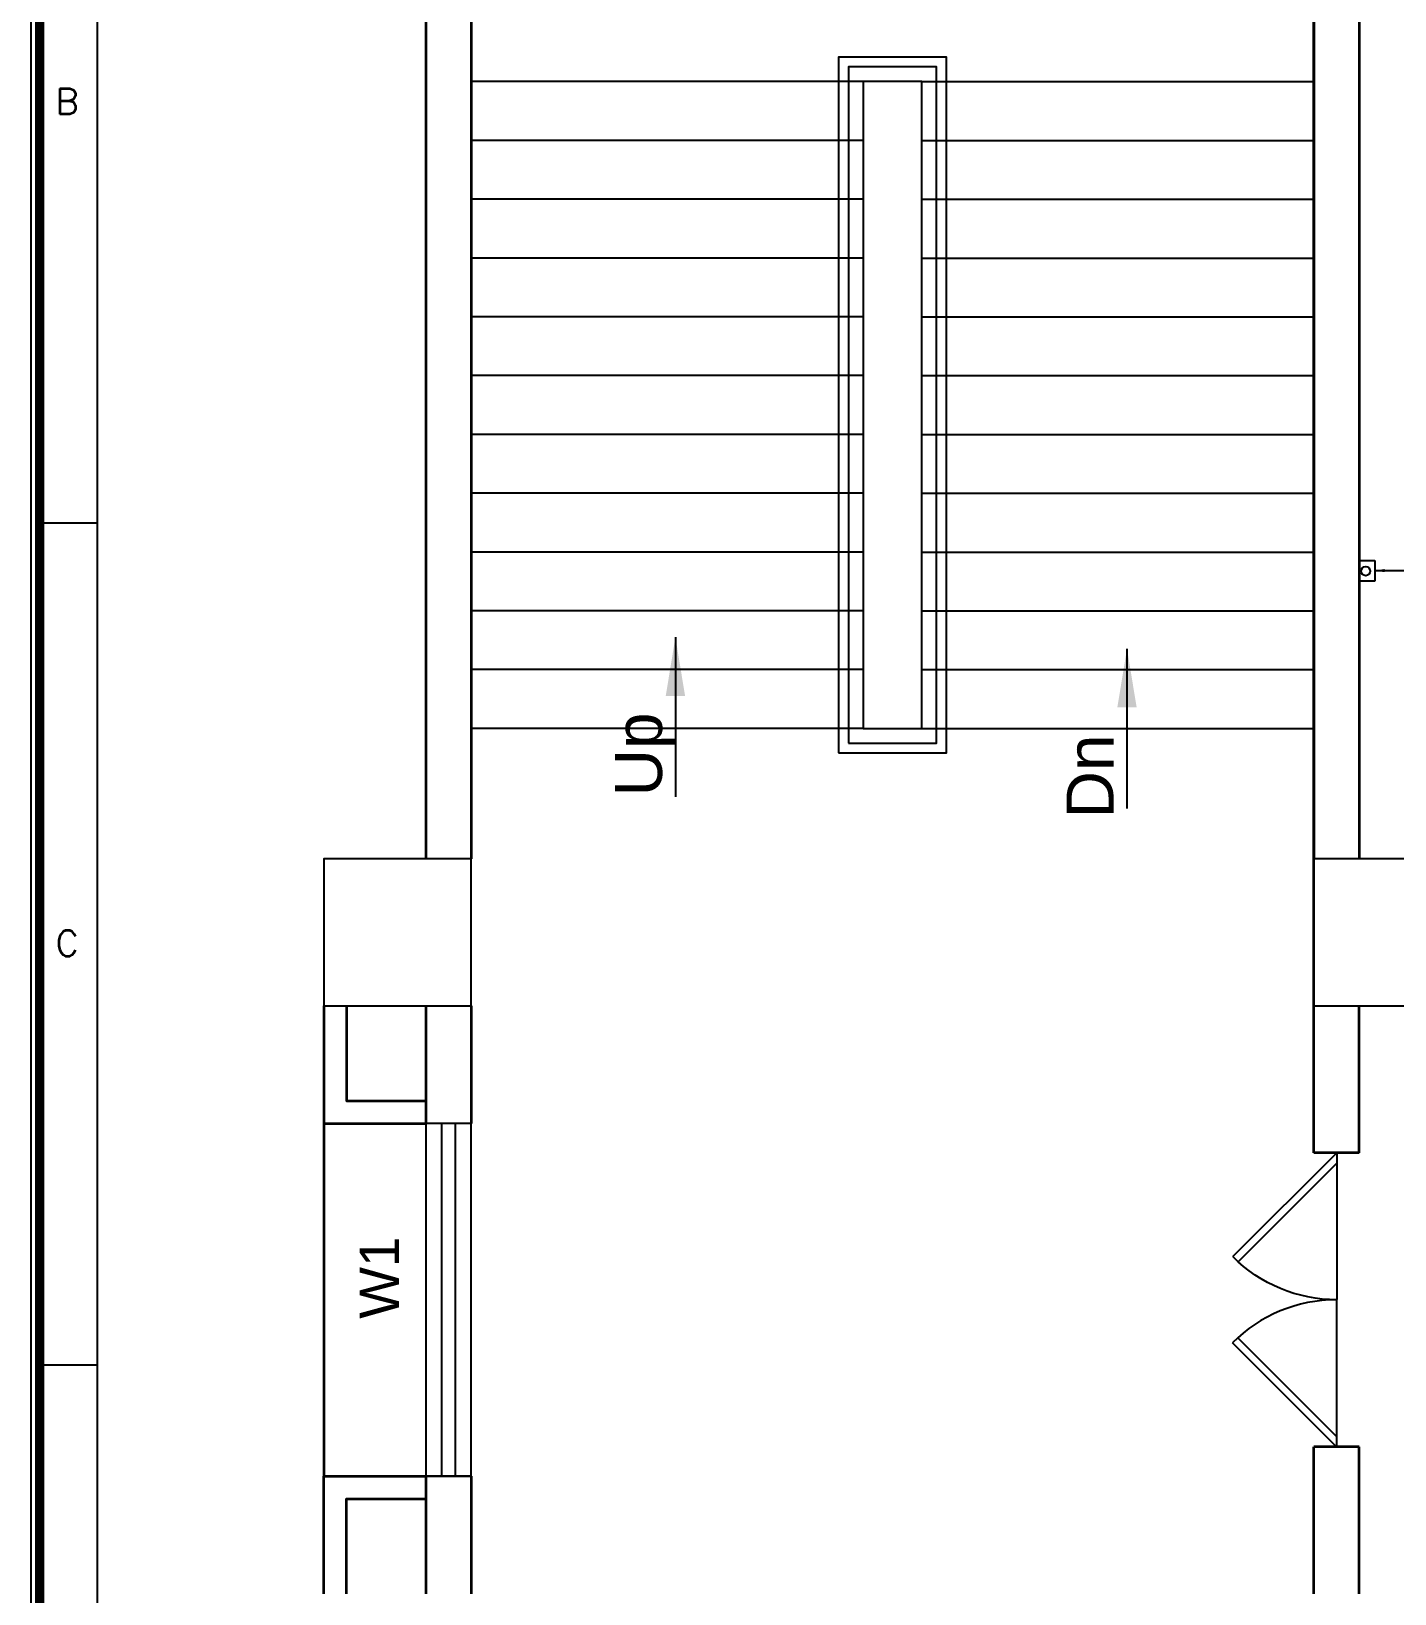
# Model space of a CAD drawing. Extents: x 3485972 to 3601240, y -625657 to -591207.
# Drawn here: x 3485972 to 3492928, y -605305 to -597333 of the extents above; entities that cross this region are included whole.
import ezdxf
from ezdxf.enums import TextEntityAlignment as Align

# ---------------------------------------------------------------- set-up
doc = ezdxf.new("R2010")
doc.units = 0
doc.header["$LTSCALE"] = 6
doc.header["$MEASUREMENT"] = 0
doc.layers.get('0').update_dxf_attribs({"linetype": 'CONTINUOUS'})
doc.layers.add('AREA', color=193, linetype='CONTINUOUS', plot=False)
for name, color, linetype in [('BLOCK HACTH', 10, 'CONTINUOUS'), ('COL', 5, 'CONTINUOUS'), ('DOOR', 44, 'CONTINUOUS'), ('JOINERY', 7, 'CONTINUOUS'), ('Railing', 21, 'CONTINUOUS'), ('Staircase', 7, 'CONTINUOUS'), ('TITLE', 7, 'CONTINUOUS'), ('walls', 252, 'CONTINUOUS'), ('Window', 161, 'CONTINUOUS')]:
    doc.layers.add(name, color=color, linetype=linetype)
for name, color, linetype, lineweight in [('medical equipment', 171, 'CONTINUOUS', 25), ('WALL', 8, 'CONTINUOUS', 35), ('WIN', 151, 'CONTINUOUS', 9)]:
    doc.layers.add(name, color=color, linetype=linetype, lineweight=lineweight)
doc.styles.add('ARI', font='arial.ttf')
doc.styles.add('ARIAL', font='arial.ttf')
doc.styles.add('ROMANS', font='romans.shx')
doc.dimstyles.new('int. dim', dxfattribs={"dimtxt": 900, "dimasz": 450, "dimexe": 150, "dimexo": 150, "dimgap": 150, "dimtad": 0, "dimdec": 0, "dimzin": 12, "dimdsep": 46, "dimtxsty": 'ARI', "dimblk": 'ARCHTICK', "dimcen": 1.5, "dimdle": 150, "dimclrd": 256, "dimclre": 256, "dimclrt": 7, "dimazin": 0, "dimtfac": 1, "dimtdec": 0, "dimtix": 1, "dimtmove": 2, "dimatfit": 3, "dimfxl": 1, "dimtolj": 1, "dimtzin": 0, "dimlwd": -1, "dimlwe": -1, "dimarcsym": 0})
doc.dimstyles.new('TEXT', dxfattribs={"dimscale": 0, "dimtxt": 500, "dimasz": 100, "dimexe": 75, "dimexo": 100, "dimgap": 50, "dimtad": 0, "dimdec": 0, "dimzin": 0, "dimdsep": 46, "dimtxsty": 'ARIAL', "dimblk": 'OBLIQUE', "dimcen": 0.09, "dimdle": 100, "dimclrd": 256, "dimclre": 256, "dimclrt": 6, "dimadec": 0, "dimazin": 0, "dimtfac": 1, "dimtdec": 0, "dimtofl": 0, "dimtmove": 2, "dimatfit": 3, "dimfxl": 1, "dimfrac": 2, "dimtolj": 1, "dimtzin": 0, "dimarcsym": 0})

# ---------------------------------------------------------------- blocks, each defined once
blk = doc.blocks.new('A$C66962185')
at = {"layer": 'TITLE'}
blk.add_line((2.142, -141176.034), (2.142, -140930.66), dxfattribs=at)
at = {"layer": 'TITLE', "color": 0}
for p, q in [((-0.153, -140990.856), (2.142, -140990.856)), ((-0.153, -141022.101), (2.142, -141022.101))]:
    blk.add_line(p, q, dxfattribs=at)
at = {"layer": 'TITLE', "color": 7, "const_width": 0.355}
blk.add_lwpolyline([(363, -140928.365), (363, -141178.329), (0, -141178.329), (0, -140928.365)], close=True, dxfattribs=at)
at = {"layer": 'TITLE', "color": 0, "style": 'ROMANS'}
for s, p in [('B', (1.019, -140975.208)), ('C', (1.019, -141006.454))]:
    blk.add_text(s, height=0.952, dxfattribs=at).set_placement(p, align=Align.MIDDLE)
blk = doc.blocks.new('_ArchTick')
at = {"color": 0, "linetype": 'ByBlock', "const_width": 0.15}
blk.add_lwpolyline([(-0.5, -0.5), (0.5, 0.5)], dxfattribs=at)
blk = doc.blocks.new('_Oblique')
at = {"color": 0, "linetype": 'ByBlock', "lineweight": -2}
blk.add_line((-0.5, -0.5), (0.5, 0.5), dxfattribs=at)

msp = doc.modelspace()

# ---------------------------------------------------------------- linework, layer by layer
at = {"layer": 'AREA'}
for points in [[(3485972.3, -591208), (3535959.9, -591207.2), (3535959.9, -625655.9), (3485972.3, -625656.7)], [(3486015.1, -591250.8), (3535917.2, -591249.9), (3535917.2, -625613.1), (3486015.1, -625613.9)]]:
    msp.add_lwpolyline(points, close=True, dxfattribs=at)
at = {"layer": 'BLOCK HACTH', "color": 7}
msp.add_lwpolyline([(3490215.7, -600890), (3490515.7, -600890), (3490515.7, -597590), (3490215.7, -597590)], close=True, dxfattribs=at)
at = {"layer": 'COL'}
for points in [[(3487465.7, -602305), (3488215.7, -602305), (3488215.7, -601555), (3487465.7, -601555)], [(3492515.7, -602305), (3493265.7, -602305), (3493265.7, -601555), (3492515.7, -601555)]]:
    msp.add_lwpolyline(points, close=True, dxfattribs=at)
at = {"layer": 'DOOR', "lineweight": 25}
for p, q in [((3492632.7, -603054.8), (3492101.7, -603584.9)), ((3492632, -603108.5), (3492128.8, -603610.8)), ((3492630.1, -604555.5), (3492100, -604024.4)), ((3492630.8, -604503.1), (3492127.2, -603998.6))]:
    msp.add_line(p, q, dxfattribs=at)
at = {"layer": 'DOOR', "color": 145, "ltscale": 500}
msp.add_line((3492632, -603054.8), (3492630.7, -604555.5), dxfattribs=at)
at = {"layer": 'DOOR', "color": 145, "extrusion": (0, 0, -1)}
msp.add_ellipse((3492632.7, -603054.8), major_axis=(537.7, -523.4), ratio=1, start_param=0.799747, end_param=1.585143, dxfattribs=at)
at = {"layer": 'DOOR', "color": 145}
msp.add_ellipse((3492630.1, -604555.5), major_axis=(522.4, -538.6), ratio=1, start_param=2.370538, end_param=3.155939, dxfattribs=at)
at = {"layer": 'medical equipment', "linetype": 'ByBlock'}
for p, q in [((3492745.7, -600033.2), (3492826.9, -600033.2)), ((3492826.9, -600033.2), (3492826.9, -600138.1)), ((3492826.9, -600139), (3492745.7, -600139))]:
    msp.add_line(p, q, dxfattribs=at)
at = {"layer": 'medical equipment', "color": 6, "linetype": 'ByBlock'}
msp.add_circle((3492779.9, -600087.3), 23.3, dxfattribs=at)
at = {"layer": 'Railing'}
for points in [[(3490090.7, -601015), (3490640.7, -601015), (3490640.7, -597465), (3490090.7, -597465)], [(3490140.7, -600965), (3490590.7, -600965), (3490590.7, -597515), (3490140.7, -597515)]]:
    msp.add_lwpolyline(points, close=True, dxfattribs=at)
at = {"layer": 'Staircase', "color": 7, "linetype": 'Continuous'}
for p, q in [((3490215.7, -597590), (3488215.7, -597590)), ((3490515.7, -597590), (3492515.7, -597590)), ((3490215.7, -597890), (3488215.7, -597890)), ((3490515.7, -597890), (3492515.7, -597890)), ((3490215.7, -598190), (3488215.7, -598190)), ((3490515.7, -598190), (3492515.7, -598190)), ((3490215.7, -598490), (3488215.7, -598490)), ((3490515.7, -598490), (3492515.7, -598490)), ((3490215.7, -598790), (3488215.7, -598790)), ((3490515.7, -598790), (3492515.7, -598790)), ((3490215.7, -599090), (3488215.7, -599090)), ((3490515.7, -599090), (3492515.7, -599090)), ((3490215.7, -599390), (3488215.7, -599390)), ((3490515.7, -599390), (3492515.7, -599390)), ((3490215.7, -599690), (3488215.7, -599690)), ((3490515.7, -599690), (3492515.7, -599690)), ((3490215.7, -599990), (3488215.7, -599990)), ((3490515.7, -599990), (3492515.7, -599990)), ((3490215.7, -600290), (3488215.7, -600290)), ((3490515.7, -600290), (3492515.7, -600290)), ((3490215.7, -600590), (3488215.7, -600590)), ((3490515.7, -600590), (3492515.7, -600590)), ((3490215.7, -600890), (3488215.7, -600890)), ((3490515.7, -600890), (3492515.7, -600890))]:
    msp.add_line(p, q, dxfattribs=at)
at = {"layer": 'WALL', "linetype": 'ByBlock'}
for p, q in [((3487985.7, -595590), (3487985.7, -601555)), ((3488215.7, -595590), (3488215.7, -601555)), ((3492515.7, -595590), (3492515.7, -601555)), ((3492745.7, -595590), (3492745.7, -601555)), ((3492745.7, -595590), (3492745.7, -601555)), ((3487985.7, -602305), (3487985.7, -602905)), ((3488215.7, -602305), (3488215.7, -602905)), ((3492515.7, -602306), (3492515.7, -602305)), ((3492515.7, -603055.5), (3492515.7, -602306)), ((3492745.7, -603055.5), (3492745.7, -602306)), ((3487465.7, -602905), (3487465.7, -604705)), ((3492745.7, -603055.5), (3492515.7, -603055.5)), ((3492745.7, -604555.5), (3492515.7, -604555.5)), ((3492515.7, -605305), (3492515.7, -604555.5)), ((3492745.7, -605305), (3492745.7, -604555.5)), ((3487985.7, -604705), (3487985.7, -605305)), ((3488215.7, -604705), (3488215.7, -605305))]:
    msp.add_line(p, q, dxfattribs=at)
at = {"layer": 'WALL', "lineweight": 0}
msp.add_line((3492630.7, -602305), (3492860.7, -602305), dxfattribs=at)
at = {"layer": 'WALL', "linetype": 'ByBlock'}
for points in [[(3492515.7, -602305), (3492515.7, -595590), (3495345.7, -595590)], [(3487465.7, -602305), (3487465.7, -602905), (3487985.7, -602905)], [(3487580.7, -602305), (3487580.7, -602790), (3487985.7, -602790)], [(3487465.7, -605305), (3487465.7, -604705), (3487985.7, -604705)], [(3487580.7, -605305), (3487580.7, -604820), (3487985.7, -604820)]]:
    msp.add_lwpolyline(points, dxfattribs=at)
at = {"layer": 'walls', "color": 7, "linetype": 'Continuous'}
for p, q in [((3488215.7, -602905), (3487985.7, -602905)), ((3488215.7, -604705), (3487985.7, -604705))]:
    msp.add_line(p, q, dxfattribs=at)
at = {"layer": 'Window', "linetype": 'Continuous', "elevation": 0}
for points in [[(3487985.7, -604705), (3488215.7, -604705), (3488215.7, -602905), (3487985.7, -602905)], [(3488065.7, -604705), (3488135.7, -604705), (3488135.7, -602905), (3488065.7, -602905)]]:
    msp.add_lwpolyline(points, close=True, dxfattribs=at)

# ---------------------------------------------------------------- block references
at = {"layer": 'TITLE', "xscale": 137.4720978042101, "yscale": 137.4720968119004, "zscale": 137.4720972069543}
msp.add_blockref('A$C66962185', (3486015.1, 18782467), dxfattribs=at)

# ---------------------------------------------------------------- texts
at = {"layer": 'JOINERY', "style": 'ARIAL', "width": 1}
msp.add_text('W1', height=200, rotation=90, dxfattribs=at).set_placement((3487848.1, -603901.7))
at = {"layer": 'Staircase', "color": 7, "style": 'ARIAL'}
for s, p in [('Up', (3489190.1, -601022.9)), ('Dn', (3491493.8, -601135.4))]:
    msp.add_text(s, height=240, rotation=90, dxfattribs=at).set_placement(p, align=Align.CENTER)

# ---------------------------------------------------------------- leaders
at = {"layer": 'Staircase', "color": 7}
for points in [[(3489258.4, -600424.2, -101230.8), (3489258.4, -601239.7, -101230.8)], [(3491562.1, -600483, -101230.8), (3491562.1, -601298.5, -101230.8)]]:
    msp.add_leader(points, dimstyle='int. dim', override={"dimasz": 300, "dimgap": 70, "dimtad": 0}, dxfattribs=at)
at = {"layer": 'WIN', "color": 8, "linetype": 'Continuous'}
msp.add_leader([(3492826.9, -600084.9), (3492965.9, -600084.1), (3493030.3, -600084.4)], dimstyle='TEXT', override={"dimscale": 1, "dimtxt": 200, "dimasz": 50, "dimfxl": 0.18}, dxfattribs=at)

doc.saveas('drawing.dxf')
